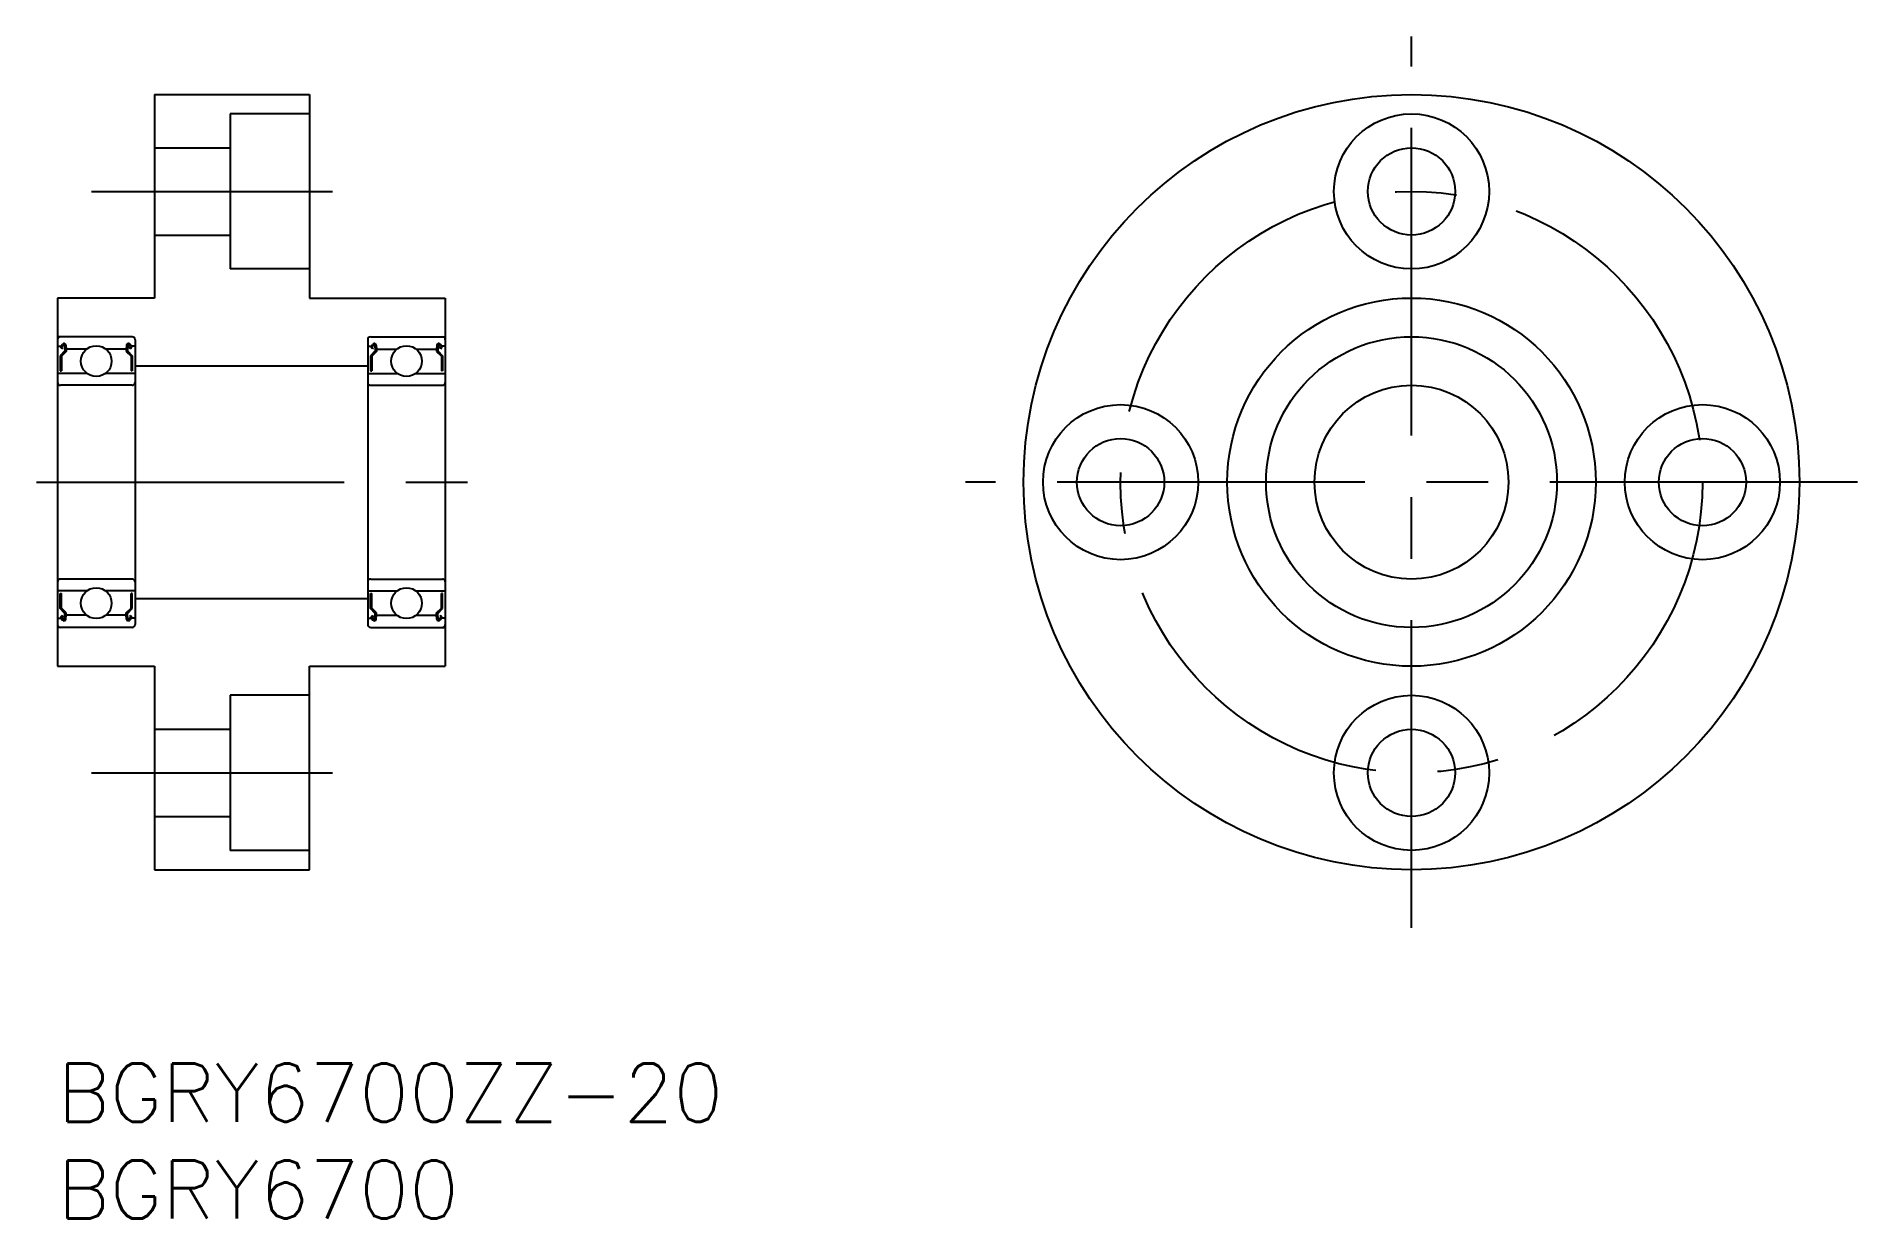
# Model space of a CAD drawing. Extents: x -1.1 to 92.8, y -8 to 53.
import ezdxf

# ---------------------------------------------------------------- set-up
doc = ezdxf.new("R2010")
doc.units = 0
doc.header["$LTSCALE"] = 0.5
doc.linetypes.add('CENTER', pattern=[50.8, 31.75, -6.35, 6.35, -6.35])
for name, color, linetype in [('MSM_CENTER', 1, 'CENTER'), ('MSM_CONTINUOUS', 7, 'CONTINUOUS'), ('MSM_PART_NUMBER', 7, 'CONTINUOUS')]:
    doc.layers.add(name, color=color, linetype=linetype)
doc.styles.get("Standard").update_dxf_attribs({"font": 'txt.shx', "height": 3, "bigfont": 'bigfont.shx'})

# ---------------------------------------------------------------- blocks, each defined once
blk = doc.blocks.new('*U7')
at = {"layer": 'MSM_PART_NUMBER'}
blk.add_text('BGRY6700ZZ-20', height=3, dxfattribs=at).set_placement((0, -3))
blk = doc.blocks.new('*U8')
at = {"layer": 'MSM_PART_NUMBER'}
blk.add_text('BGRY6700', height=3, dxfattribs=at).set_placement((0, -8))

msp = doc.modelspace()

# ---------------------------------------------------------------- linework, layer by layer
at = {"layer": 'MSM_CENTER'}
for p, q in [((69.819, 7), (69.819, 53)), ((1.747, 45), (14.176, 45)), ((-1.085, 30), (22.172, 30)), ((92.819, 30), (46.819, 30)), ((1.747, 15), (14.176, 15))]:
    msp.add_line(p, q, dxfattribs=at)
msp.add_circle((69.819, 30), 15, dxfattribs=at)
at = {"layer": 'MSM_CONTINUOUS'}
for p, q in [((5, 50), (13, 50)), ((5, 50), (5, 39.5)), ((13, 50), (13, 39.5)), ((13, 49), (8.9, 49)), ((8.9, 49), (8.9, 41)), ((5, 47.25), (8.9, 47.25)), ((5, 42.75), (8.9, 42.75)), ((13, 41), (8.9, 41)), ((5, 39.5), (0, 39.5)), ((0, 39.5), (0, 20.5)), ((13, 39.5), (20, 39.5)), ((20, 39.5), (20, 20.5)), ((3.85, 37.5), (0, 37.5)), ((0, 37.02), (0.182, 37.02)), ((0.385, 36.77), (0.141, 36.526)), ((0.182, 37.02), (0.264, 37.117)), ((0.24, 36.886), (0.19, 36.928)), ((0.45, 36.743), (0.206, 36.499)), ((0.232, 36.978), (0.314, 37.075)), ((0.282, 36.936), (0.232, 36.978)), ((0.24, 36.886), (0.282, 36.936)), ((0.371, 37.056), (0.385, 36.77)), ((0.436, 37.063), (0.453, 36.86)), ((0.45, 36.896), (0.45, 36.743)), ((1.498, 36.86), (0.453, 36.86)), ((3.547, 36.86), (2.502, 36.86)), ((3.564, 37.063), (3.547, 36.86)), ((3.55, 36.896), (3.55, 36.743)), ((3.55, 36.743), (3.794, 36.499)), ((3.629, 37.056), (3.615, 36.77)), ((3.615, 36.77), (3.859, 36.526)), ((3.768, 36.978), (3.686, 37.075)), ((3.718, 36.936), (3.768, 36.978)), ((3.76, 36.886), (3.718, 36.936)), ((3.818, 37.02), (3.736, 37.117)), ((3.76, 36.886), (3.81, 36.928)), ((4, 37.02), (3.818, 37.02)), ((4, 37.35), (4, 22.65)), ((16, 37.35), (16, 22.65)), ((16, 37.02), (16.182, 37.02)), ((16.385, 36.77), (16.141, 36.526)), ((16.15, 37.5), (20, 37.5)), ((16.182, 37.02), (16.264, 37.117)), ((16.24, 36.886), (16.19, 36.928)), ((16.45, 36.743), (16.206, 36.499)), ((16.232, 36.978), (16.314, 37.075)), ((16.282, 36.936), (16.232, 36.978)), ((16.24, 36.886), (16.282, 36.936)), ((16.371, 37.056), (16.385, 36.77)), ((16.436, 37.063), (16.453, 36.86)), ((16.45, 36.896), (16.45, 36.743)), ((16.453, 36.86), (17.498, 36.86)), ((18.502, 36.86), (19.547, 36.86)), ((19.564, 37.063), (19.547, 36.86)), ((19.55, 36.896), (19.55, 36.743)), ((19.55, 36.743), (19.794, 36.499)), ((19.629, 37.056), (19.615, 36.77)), ((19.615, 36.77), (19.859, 36.526)), ((19.768, 36.978), (19.686, 37.075)), ((19.718, 36.936), (19.768, 36.978)), ((19.76, 36.886), (19.718, 36.936)), ((19.818, 37.02), (19.736, 37.117)), ((19.76, 36.886), (19.81, 36.928)), ((20, 37.02), (19.818, 37.02)), ((0.141, 36.526), (0.141, 35.75)), ((0.141, 35.75), (0.206, 35.75)), ((0.206, 36.499), (0.206, 35.75)), ((3.794, 36.499), (3.794, 35.75)), ((3.859, 35.75), (3.794, 35.75)), ((3.859, 36.526), (3.859, 35.75)), ((4, 36), (16, 36)), ((16.141, 36.526), (16.141, 35.75)), ((16.141, 35.75), (16.206, 35.75)), ((16.206, 36.499), (16.206, 35.75)), ((19.794, 36.499), (19.794, 35.75)), ((19.859, 35.75), (19.794, 35.75)), ((19.859, 36.526), (19.859, 35.75)), ((1.537, 35.6), (0, 35.6)), ((3.85, 35), (0.15, 35)), ((4, 35.6), (2.463, 35.6)), ((16, 35.6), (17.537, 35.6)), ((16.15, 35), (19.85, 35)), ((18.463, 35.6), (20, 35.6)), ((3.85, 25), (0.15, 25)), ((16.15, 25), (19.85, 25)), ((1.537, 24.4), (0, 24.4)), ((0.141, 23.474), (0.141, 24.25)), ((0.141, 24.25), (0.206, 24.25)), ((0.206, 23.501), (0.206, 24.25)), ((0.45, 23.257), (0.206, 23.501)), ((4, 24.4), (2.463, 24.4)), ((3.55, 23.257), (3.794, 23.501)), ((3.859, 24.25), (3.794, 24.25)), ((3.794, 23.501), (3.794, 24.25)), ((3.859, 23.474), (3.859, 24.25)), ((4, 24), (16, 24)), ((16, 24.4), (17.537, 24.4)), ((16.141, 24.25), (16.206, 24.25)), ((16.141, 23.474), (16.141, 24.25)), ((16.206, 23.501), (16.206, 24.25)), ((16.45, 23.257), (16.206, 23.501)), ((18.463, 24.4), (20, 24.4)), ((19.55, 23.257), (19.794, 23.501)), ((19.794, 23.501), (19.794, 24.25)), ((19.859, 24.25), (19.794, 24.25)), ((19.859, 23.474), (19.859, 24.25)), ((0, 22.98), (0.182, 22.98)), ((0.385, 23.23), (0.141, 23.474)), ((0.182, 22.98), (0.264, 22.883)), ((0.24, 23.114), (0.19, 23.072)), ((0.282, 23.064), (0.232, 23.022)), ((0.232, 23.022), (0.314, 22.925)), ((0.24, 23.114), (0.282, 23.064)), ((0.371, 22.944), (0.385, 23.23)), ((0.436, 22.937), (0.453, 23.14)), ((0.45, 23.104), (0.45, 23.257)), ((1.498, 23.14), (0.453, 23.14)), ((3.547, 23.14), (2.502, 23.14)), ((3.564, 22.937), (3.547, 23.14)), ((3.55, 23.104), (3.55, 23.257)), ((3.615, 23.23), (3.859, 23.474)), ((3.629, 22.944), (3.615, 23.23)), ((3.768, 23.022), (3.686, 22.925)), ((3.76, 23.114), (3.718, 23.064)), ((3.718, 23.064), (3.768, 23.022)), ((3.818, 22.98), (3.736, 22.883)), ((3.76, 23.114), (3.81, 23.072)), ((4, 22.98), (3.818, 22.98)), ((16, 22.98), (16.182, 22.98)), ((16.385, 23.23), (16.141, 23.474)), ((16.182, 22.98), (16.264, 22.883)), ((16.24, 23.114), (16.19, 23.072)), ((16.282, 23.064), (16.232, 23.022)), ((16.232, 23.022), (16.314, 22.925)), ((16.24, 23.114), (16.282, 23.064)), ((16.371, 22.944), (16.385, 23.23)), ((16.436, 22.937), (16.453, 23.14)), ((16.45, 23.104), (16.45, 23.257)), ((16.453, 23.14), (17.498, 23.14)), ((18.502, 23.14), (19.547, 23.14)), ((19.564, 22.937), (19.547, 23.14)), ((19.55, 23.104), (19.55, 23.257)), ((19.615, 23.23), (19.859, 23.474)), ((19.629, 22.944), (19.615, 23.23)), ((19.768, 23.022), (19.686, 22.925)), ((19.76, 23.114), (19.718, 23.064)), ((19.718, 23.064), (19.768, 23.022)), ((19.818, 22.98), (19.736, 22.883)), ((19.76, 23.114), (19.81, 23.072)), ((20, 22.98), (19.818, 22.98)), ((3.85, 22.5), (0, 22.5)), ((16.15, 22.5), (20, 22.5)), ((0, 20.5), (5, 20.5)), ((5, 20.5), (5, 10)), ((13, 10), (13, 20.5)), ((13, 20.5), (20, 20.5)), ((13, 19), (8.9, 19)), ((8.9, 19), (8.9, 11)), ((5, 17.25), (8.9, 17.25)), ((5, 12.75), (8.9, 12.75)), ((13, 11), (8.9, 11)), ((5, 10), (13, 10))]:
    msp.add_line(p, q, dxfattribs=at)
for centre, radius in [((69.819, 30), 20), ((69.819, 45), 4), ((69.819, 45), 2.25), ((69.819, 30), 9.5), ((2, 36.245), 0.794), ((18, 36.245), 0.794), ((69.819, 30), 7.5), ((69.819, 30), 5), ((54.819, 30), 4), ((84.819, 30), 4), ((54.819, 30), 2.25), ((84.819, 30), 2.25), ((2, 23.755), 0.794), ((18, 23.755), 0.794), ((69.819, 15), 4), ((69.819, 15), 2.25)]:
    msp.add_circle(centre, radius, dxfattribs=at)
for centre, radius, start, end in [((0.15, 37.35), 0.15, 90, 180), ((0.232, 36.978), 0.0651, 140.00022, 230.08482), ((0.338, 37.054), 0.0977, 4.99676, 140.00022), ((0.339, 37.054), 0.0326, 2.81982, 140.00331), ((3.662, 37.054), 0.0977, 39.99978, 175.00324), ((3.661, 37.054), 0.0326, 39.99669, 177.18018), ((3.768, 36.978), 0.0651, 309.91518, 39.99978), ((3.85, 37.35), 0.15, 0, 90), ((16.15, 37.35), 0.15, 90, 180), ((16.232, 36.978), 0.0651, 140.00022, 230.08482), ((16.338, 37.054), 0.0977, 4.99676, 140.00022), ((16.339, 37.054), 0.0326, 2.81982, 140.00331), ((19.662, 37.054), 0.0977, 39.99978, 175.00324), ((19.661, 37.054), 0.0326, 39.99669, 177.18018), ((19.768, 36.978), 0.0651, 309.91518, 39.99978), ((19.85, 37.35), 0.15, 0, 90), ((0.15, 35.15), 0.15, 180, 270), ((3.85, 35.15), 0.15, 270, 0), ((16.15, 35.15), 0.15, 180, 270), ((19.85, 35.15), 0.15, 270, 0), ((0.15, 24.85), 0.15, 90, 180), ((3.85, 24.85), 0.15, 0, 90), ((16.15, 24.85), 0.15, 90, 180), ((19.85, 24.85), 0.15, 0, 90), ((0.15, 22.65), 0.15, 180, 270), ((0.232, 23.022), 0.0651, 129.91518, 219.99978), ((0.338, 22.946), 0.0977, 219.99978, 355.00324), ((0.339, 22.946), 0.0326, 219.99669, 357.18018), ((3.662, 22.946), 0.0977, 184.99676, 320.00022), ((3.661, 22.946), 0.0326, 182.81982, 320.00331), ((3.768, 23.022), 0.0651, 320.00022, 50.08482), ((3.85, 22.65), 0.15, 270, 0), ((16.15, 22.65), 0.15, 180, 270), ((16.232, 23.022), 0.0651, 129.91518, 219.99978), ((16.338, 22.946), 0.0977, 219.99978, 355.00324), ((16.339, 22.946), 0.0326, 219.99669, 357.18018), ((19.662, 22.946), 0.0977, 184.99676, 320.00022), ((19.661, 22.946), 0.0326, 182.81982, 320.00331), ((19.768, 23.022), 0.0651, 320.00022, 50.08482), ((19.85, 22.65), 0.15, 270, 0)]:
    msp.add_arc(centre, radius, start, end, dxfattribs=at)

# ---------------------------------------------------------------- block references
for name in ['*U7', '*U8']:
    msp.add_blockref(name, (0, 0), dxfattribs=at)

doc.saveas('drawing.dxf')
